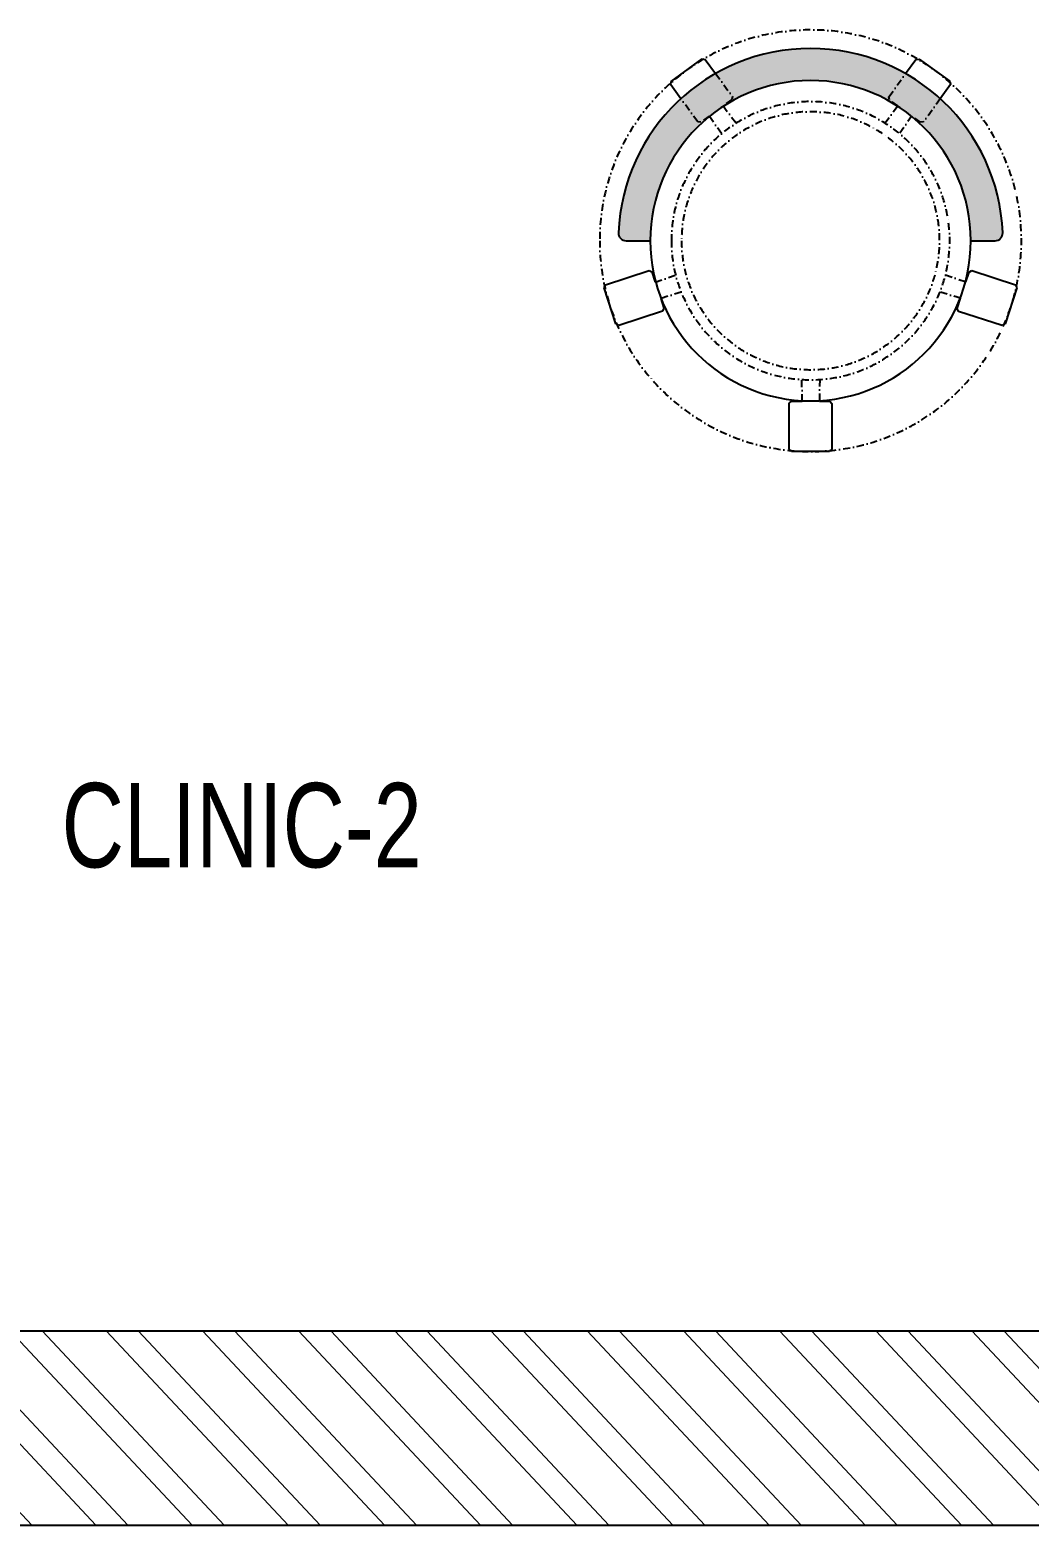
# Model space of a CAD drawing. Header units: feet. Extents: x 3559185 to 3582052, y -5471326 to -5463636.
# Drawn here: x 3574628 to 3575812, y -5471306 to -5469533 of the extents above; entities that cross this region are included whole.
import ezdxf

# ---------------------------------------------------------------- set-up
doc = ezdxf.new("R2010")
doc.units = ezdxf.units.FT
doc.header["$LTSCALE"] = 33
doc.header["$MEASUREMENT"] = 0
doc.linetypes.add('DASHDOT2', pattern=[0.5, 0.25, -0.125, 0, -0.125])
doc.layers.add('A-WALL', color=1, linetype='Continuous')
for name, color, linetype, lineweight in [('HATCH', 9, 'Continuous', 9), ('LENS-FURNITURE', 13, 'Continuous', 9), ('LENS_DIMENSION', 193, 'Continuous', 0), ('LENS_TEXT', 31, 'Continuous', 5), ('LN-ELEVATION-1', 81, 'Continuous', 25), ('LN-HATCH', 251, 'Continuous', 0)]:
    doc.layers.add(name, color=color, linetype=linetype, lineweight=lineweight)
doc.styles.get("Standard").update_dxf_attribs({"font": 'GILC____.TTF'})

# ---------------------------------------------------------------- blocks, each defined once
blk = doc.blocks.new('A$C12d2271f')
at = {"layer": 'LN-HATCH'}
h = blk.add_hatch(dxfattribs=at)
h.set_pattern_fill('ANSI32', color=256, scale=222, angle=268.11)
h.set_pattern_definition([(313.11, (-2978852.49189556, 5467675.416076408), (60.77608072651566, 56.89314995255627), []), (313.11, (-2978853.786205816, 5467636.192999581), (60.77608072651566, 56.89314995255627), [])])
h.paths.add_polyline_path([(-21690, 0), (-19100, 0), (-19100, 230), (-21690, 230)])
h.paths.add_polyline_path([(-16110, 0), (-18670, 0), (-18670, 230), (-16110, 230)])
h.paths.add_polyline_path([(-15680, 0), (-12870, 0), (-12870, 230), (-15680, 230)])
h.paths.add_polyline_path([(-8380, 0), (-5575, 0), (-5575, 230), (-8380, 230)])
at = {"layer": 'A-WALL'}
blk.add_lwpolyline([(-8380, 0), (-5575, 0), (-5575, 230), (-8380, 230)], close=True, dxfattribs=at)
blk = doc.blocks.new('DR STOOL')
at = {"layer": 'HATCH'}
h = blk.add_hatch(dxfattribs=at)
h.set_pattern_fill('ANSI36', color=250, angle=-90.00000000000001)
h.set_pattern_definition([(315, (-227.8099174643867, 917.3997257252777), (6.173926083235043, -1.683798022700468), [7.9375, -1.587499999999999, 0, -1.587499999999999])])
edge = h.paths.add_edge_path()
edge.add_line((-190.0000000041909, 4.511094e-10), (-218.6899174675346, 4.511094e-10))
edge.add_arc((-218.6899174670689, 9.120000000388245), 9.119999999940092, 177.6119845363388, 269.9999999996136, ccw=False)
edge.add_arc((-1.8626451e-09, 3.565219e-10), 228.000000002257, 2.3880154632688004, 177.6119845367313, ccw=False)
edge.add_arc((218.6899174633436, 9.120000000497384), 9.120000000051716, -90.00000000034493, 2.3880154629299, ccw=False)
edge.add_line((218.6899174633436, 4.511094e-10), (190, 4.511094e-10))
edge.add_arc((-1.8626451e-09, 4.511094e-10), 190.000000001979, -1.27e-14, 180)
at = {"layer": 'LN-ELEVATION-1', "color": 1, "ltscale": 100}
for p, q in [((-128.6221585394814, 215.4841044476634), (-165.2704676063731, 189.0243927398114)), ((-124.7228340068832, 214.8545704018979), (-128.6221585394814, 215.4841044476634)), ((-112.6981821293011, 198.1996966340157), (-124.7228340068832, 214.8545704018979)), ((124.7553772013634, 214.9803744515593), (112.5488144652918, 198.2845540212292)), ((128.7014972954057, 215.5933048763618), (124.7553772013634, 214.9803744515593)), ((128.7014972954057, 215.5933048763618), (124.7553772013634, 214.9803744515593)), ((165.1911288509145, 188.915192311113), (128.7014972954057, 215.5933048763618)), ((165.1911288509145, 188.915192311113), (128.7014972954057, 215.5933048763618)), ((-165.2704676063731, 189.0243927398114), (-165.9069543029182, 185.0820035930228)), ((-165.9069543029182, 185.0820035930228), (-153.8003208162263, 168.3135803133482)), ((153.6734594982117, 168.4294150282658), (165.7973639420234, 185.0121775862135)), ((165.7973639420234, 185.0121775862135), (165.1911288509145, 188.915192311113)), ((165.7973639420234, 185.0121775862135), (165.1911288509145, 188.915192311113)), ((-191.2928382232785, -35.45407700946089), (-242.9550312487409, -52.24013893969095)), ((-187.9259491492994, -37.1695928365807), (-191.2928382232785, -35.45407700946089)), ((191.3981811110861, -35.27656588272658), (188.0651108901948, -36.96233201187715)), ((243.0100176925771, -52.21682526778022), (191.3981811110861, -35.27656588272658)), ((-242.9550312487409, -52.24013893969095), (-244.7482102331705, -55.75945052818861)), ((-184.1424400564283, -48.81403796559607), (-187.9259491492994, -37.1695928365807)), ((188.0651108901948, -36.96233201187715), (184.0504167033359, -49.19388854173303)), ((244.8123673382215, -55.78040257930116), (243.0100176925771, -52.21682526778022)), ((-244.7482102331705, -55.75945052818861), (-230.7800458371639, -98.74904560100549)), ((-173.8639617776498, -80.4479453730819), (-177.8421125086024, -68.2044548037811)), ((177.6922140880488, -68.56540505095472), (173.8739495249465, -80.1985000452405)), ((230.715890809428, -98.7280946081737), (244.8123673382215, -55.78040257930116)), ((-227.2218665438704, -100.5620286722478), (-175.5596735184081, -83.7759667420105)), ((-175.5596735184081, -83.7759667420105), (-173.8639617776498, -80.4479453730819)), ((173.8739495249465, -80.1985000452405), (175.5794035866856, -83.5704969359358)), ((175.5794035866856, -83.5704969359358), (227.1912401677109, -100.5107563209894)), ((-230.7800458371639, -98.74904560100549), (-227.2218665438704, -100.5620286722478)), ((227.1912401677109, -100.5107563209894), (230.715890809428, -98.7280946081737)), ((-22.72193054761737, -190.2142363802995), (-25.39390889601782, -192.886214728569)), ((-25.39390889601782, -192.886214728569), (-25.39390889601782, -247.2070584567482)), ((-10.47823652112856, -190.2142363802995), (-22.72193054761737, -190.2142363802995)), ((22.78362171910703, -190.2142363802995), (9.910054048988968, -190.2142363802995)), ((25.42475448176265, -192.8553691428751), (22.78362171910703, -190.2142363802995)), ((25.42475448176265, -247.1762128710543), (25.42475448176265, -192.8553691428751)), ((-25.39390889601782, -247.2070584567482), (-22.60096735274419, -250)), ((22.60096735274419, -250), (25.42475448176265, -247.1762128710543)), ((-22.60096735274419, -250), (22.60096735274419, -250))]:
    blk.add_line(p, q, dxfattribs=at)
at = {"layer": 'LN-ELEVATION-1', "linetype": 'DASHDOT2'}
for p, q in [((-92.92521573789418, 170.8129362839827), (-112.6981821293011, 198.1996966340157)), ((112.5488144652918, 198.2845540212292), (92.69529851106927, 171.1294289919315)), ((-153.8003208162263, 168.3135803133482), (-134.1093360339291, 141.0403694751003)), ((-103.4542870586738, 159.9154408004979), (-93.52748446213081, 167.0824927485227)), ((-88.15393704269081, 139.4771787207864), (-103.4542870586738, 159.9154408004979)), ((-93.52748446213081, 167.0824927485227), (-92.92521573789418, 170.8129362839827)), ((103.6608748426661, 159.8406005539291), (88.19885099539533, 139.4487815762331)), ((92.69529851106927, 171.1294289919315), (93.26858203159645, 167.4385604566923)), ((93.26858203159645, 167.4385604566923), (103.6608748426661, 159.8406005539291)), ((133.7372852512635, 141.1612321265929), (153.6734594982117, 168.4294150282658)), ((-130.4219571123831, 140.4450534014686), (-119.9844727469608, 147.9808124662595)), ((-119.9844727469608, 147.9808124662595), (-105.3687285655178, 126.9741353208374)), ((105.4096150295809, 126.94019481352), (120.1194891873747, 147.8074627162714)), ((120.1194891873747, 147.8074627162714), (130.0033113472163, 140.5812532722048)), ((-134.1093360339291, 141.0403694751003), (-130.4219571123831, 140.4450534014686)), ((130.0033113472163, 140.5812532722048), (133.7372852512635, 141.1612321265929)), ((-159.954806596972, -40.49024384317454), (-184.1424400564283, -48.81403796559607)), ((184.0504167033359, -49.19388854173303), (159.8786162491887, -40.79004861696012)), ((-177.8421125086024, -68.2044548037811), (-153.4148110738024, -60.73628028803068)), ((153.3006618716754, -61.02382378749462), (177.6922140880488, -68.56540505095472)), ((-10.92024635523557, -164.6382343793375), (-10.47823652112856, -190.2142363802995)), ((9.910054048988968, -190.2142363802995), (10.35584833659231, -164.674698740353))]:
    blk.add_line(p, q, dxfattribs=at)
at = {"layer": 'LN-ELEVATION-1', "color": 1, "ltscale": 100}
blk.add_lwpolyline([(-190.0000000023283, 0), (-218.6899174656719, 0, -0.4264743413925903), (-227.8019973598421, 9.5, -0.959166304662544), (227.8019973593764, 9.5, -0.4264743413925903), (218.6899174647406, 0), (190.0000000013969, 0)], format="xyb", dxfattribs=at)
at = {"layer": 'LN-ELEVATION-1', "linetype": 'DASHDOT2'}
for radius in [250, 165, 153]:
    blk.add_circle((0, 0), radius, dxfattribs=at)
at = {"layer": 'LN-ELEVATION-1', "color": 1, "ltscale": 100}
blk.add_circle((0, 0), 190, dxfattribs=at)

msp = doc.modelspace()

# ---------------------------------------------------------------- block references
at = {"layer": 'LENS-FURNITURE', "xscale": -1}
msp.add_blockref('DR STOOL', (3575553.213805316, -5469782.858545545), dxfattribs=at)
at = {"layer": 'LENS_DIMENSION'}
msp.add_blockref('A$C12d2271f', (3582052.353251413, -5471306.132633928), dxfattribs=at)

# ---------------------------------------------------------------- texts
at = {"layer": 'LENS_TEXT', "linetype": 'Continuous', "ltscale": 3, "insert": (3574878.785366712, -5470476.751672596), "char_height": 100, "attachment_point": 5}
msp.add_mtext_dynamic_manual_height_columns('CLINIC-2', width=730.5073781448633, gutter_width=0.9999999999999992, heights=[0], dxfattribs=at)

doc.saveas('drawing.dxf')
